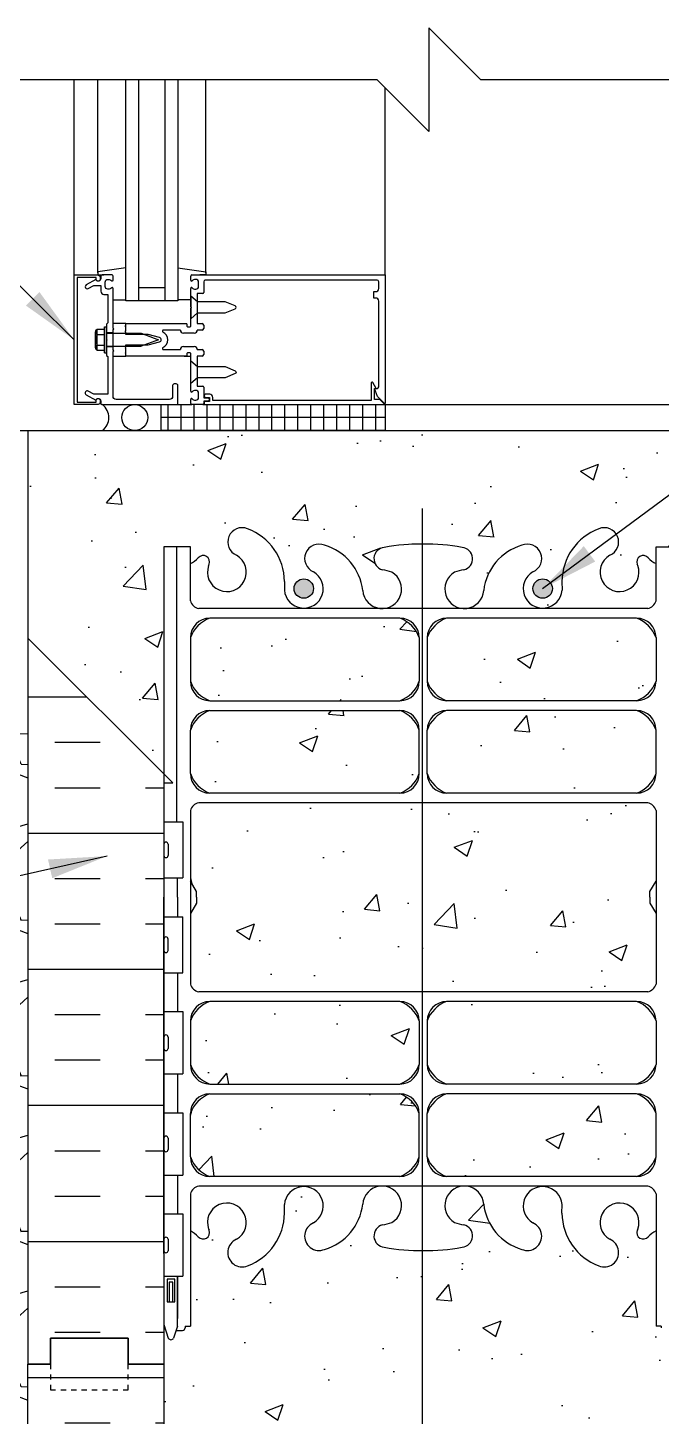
# Model space of a CAD drawing. Header units: inches. Extents: x 173.2 to 225.9, y 94 to 174.2.
# Drawn here: x 192.39 to 204.61, y 117.14 to 143.91 of the extents above; entities that cross this region are included whole.
import ezdxf

# ---------------------------------------------------------------- set-up
doc = ezdxf.new("R2010")
doc.units = ezdxf.units.IN
doc.header["$LTSCALE"] = 0.5
doc.header["$MEASUREMENT"] = 0
doc.linetypes.add('DASHED2', pattern=[0.375, 0.25, -0.125])
for name, color, linetype in [('HATCH', 12, 'Continuous'), ('line25', 2, 'Continuous'), ('LINE3', 3, 'Continuous'), ('LINE50', 5, 'Continuous'), ('LINE9', 9, 'Continuous'), ('TEXT', 4, 'Continuous'), ('Web_Edge', 9, 'Continuous')]:
    doc.layers.add(name, color=color, linetype=linetype)
doc.styles.add('DIM', font='romans.shx', dxfattribs={"width": 0.7})
doc.dimstyles.new('ext_12', dxfattribs={"dimscale": 12, "dimtxt": 0.09375, "dimasz": 0.09375, "dimexe": 0.09375, "dimexo": 0.0625, "dimgap": 0.0625, "dimtad": 1, "dimdec": 1, "dimzin": 2, "dimdsep": 46, "dimlunit": 4, "dimtxsty": 'DIM', "dimcen": 0.09, "dimdle": 0.09375, "dimclrt": 4, "dimadec": 0, "dimazin": 0, "dimtfac": 1, "dimtdec": 1, "dimtmove": 2, "dimatfit": 3, "dimfxl": 1, "dimfrac": 2, "dimtolj": 1, "dimtzin": 0, "dimarcsym": 0})

msp = doc.modelspace()

# ---------------------------------------------------------------- hatches: boundary and pattern name
at = {"layer": 'HATCH'}
h = msp.add_hatch(dxfattribs=at)
h.set_pattern_fill('NET', color=256, scale=2, style=0)
h.set_pattern_definition([(0, (179.59955, 24.90167), (0, 0.25), []), (90, (179.59955, 24.90167), (-0.25, 2e-17), [])])
h.paths.add_polyline_path([(195.7639485, 136.645074), (195.5539485, 136.645074), (195.2839485, 136.645074), (194.9553282, 136.645074), (194.9553282, 136.145074), (199.2839485, 136.145074), (199.2839485, 136.645074)])
h = msp.add_hatch(dxfattribs=at)
h.set_pattern_fill('AR-CONC', color=256, scale=0.5)
h.paths.add_polyline_path([(207.6406476, 136.145074), (192.3906476, 136.145074), (192.3906476, 132.145074), (195.0156476, 129.520074), (195.0156476, 133.9010264), (195.5256466, 133.9010264), (195.5256471, 133.5790855, 0.1089334971), (195.6783157, 133.692271, -0.8344002601), (195.8898199, 133.5667266), (195.8781097, 133.5453807, 2.155403934), (196.4167576, 133.7397985, -1), (196.6303469, 134.2509007, -0.3112229933), (197.3393213, 133.2349065), (197.3388114, 133.0699187, 1.6613820595), (197.8998945, 133.4226591, -1), (198.1134838, 133.9337613, -0.3009499256), (198.8497241, 133.0614639, 1.6613820595), (199.4108072, 133.4142043, 0.0556171619), (199.231509, 133.4597749, -0.8432432356), (199.2658254, 133.8920962, -0.0499324055), (200.0156476, 133.9565165, -0.0499324055), (200.7654697, 133.8920962, -0.8432432356), (200.7997862, 133.4597749, 0.0556171619), (200.620488, 133.4142043, 1.6613820595), (201.1815711, 133.0614639, -0.3009499256), (201.9178114, 133.9337613, -1), (202.1314007, 133.4226591, 1.6613820595), (202.6924838, 133.0699187), (202.6919739, 133.2349065, -0.3112229933), (203.4009483, 134.2509007, -1), (203.6145376, 133.7397985, 2.155403934), (204.1531854, 133.5453807), (204.1414752, 133.5667266, -0.8343745963), (204.3529745, 133.6922767, 0.1089398157), (204.5056512, 133.5790841), (204.5056512, 133.9010264), (205.0156476, 133.9010264), (205.0156476, 129.5194646), (207.6406476, 132.145074)])
h.paths.add_polyline_path([(199.5644017, 130.7452934), (195.9006522, 130.7452934, 0.2256517541), (195.5256522, 130.3702934), (195.5256522, 129.5294875, 0.2256517541), (195.9006522, 129.1544875), (199.5644017, 129.1544875, 0.2256517541), (199.9394017, 129.5294875), (199.9394017, 130.3702934, 0.2256517541)])
h.paths.add_polyline_path([(199.9394017, 132.1517209, 0.2256517541), (199.5644017, 132.5267209), (195.9006522, 132.5267209, 0.2256517541), (195.5256522, 132.1517209), (195.5256522, 131.310915, 0.2256517541), (195.9006522, 130.935915), (199.5644017, 130.935915, 0.2256517541), (199.9394017, 131.310915)], flags=17)
h.paths.add_polyline_path([(204.5056512, 132.1517209, 0.2256517541), (204.1306512, 132.5267209), (200.4669017, 132.5267209, 0.2256517541), (200.0919017, 132.1517209), (200.0919017, 131.310915, 0.2256517541), (200.4669017, 130.935915), (204.1306512, 130.935915, 0.2256517541), (204.5056512, 131.310915)], flags=17)
h.paths.add_polyline_path([(204.5056512, 130.3702934, 0.2256517541), (204.1306512, 130.7452934), (200.4669017, 130.7452934, 0.2256517541), (200.0919017, 130.3702934), (200.0919017, 129.5294875, 0.2256517541), (200.4669017, 129.1544875), (204.1306512, 129.1544875, 0.2256517541), (204.5056512, 129.5294875)])
h.paths.add_polyline_path([(204.5056512, 126.832724), (204.3856512, 127.032724), (204.3856512, 127.145074), (204.3856512, 127.257424), (204.5056512, 127.457424), (204.5056512, 128.8188638, 0.2681384485), (204.3445005, 128.9669873), (195.6868029, 128.9669873, 0.2681558505), (195.5256479, 128.8188503), (195.5256479, 127.4574173), (195.645644, 127.257424), (195.645644, 127.145074), (195.645644, 127.032724), (195.5256479, 126.8327306), (195.5256479, 125.4712976, 0.2681558505), (195.6868029, 125.3231606), (204.3445005, 125.3231606, 0.2681384485), (204.5056512, 125.4712841)])
h.paths.add_polyline_path([(199.9394017, 124.7606604, 0.2256517541), (199.5644017, 125.1356604), (195.9006522, 125.1356604, 0.2256517541), (195.5256522, 124.7606604), (195.5256522, 123.9198545, 0.2256517541), (195.9006522, 123.5448545), (199.5644017, 123.5448545, 0.2256517541), (199.9394017, 123.9198545)])
h.paths.add_polyline_path([(199.9394017, 122.9792329, 0.2256517541), (199.5644017, 123.3542329), (195.9006522, 123.3542329, 0.2256517541), (195.5256522, 122.9792329), (195.5256522, 122.138427, 0.2256517541), (195.9006522, 121.763427), (199.5644017, 121.763427, 0.2256517541), (199.9394017, 122.138427)])
h.paths.add_polyline_path([(204.5056512, 122.9792329, 0.2256517541), (204.1306512, 123.3542329), (200.4669017, 123.3542329, 0.2256517541), (200.0919017, 122.9792329), (200.0919017, 122.138427, 0.2256517541), (200.4669017, 121.763427), (204.1306512, 121.763427, 0.2256517541), (204.5056512, 122.138427)])
h.paths.add_polyline_path([(204.5056512, 124.7606604, 0.2256517541), (204.1306512, 125.1356604), (200.4669017, 125.1356604, 0.2256517541), (200.0919017, 124.7606604), (200.0919017, 123.9198545, 0.2256517541), (200.4669017, 123.5448545), (204.1306512, 123.5448545, 0.2256517541), (204.5056512, 123.9198545)])
h.paths.add_polyline_path([(204.7817382, 118.7938071), (204.6556512, 118.7938071, -0.4142135624), (204.6056512, 118.8438071), (204.6056512, 118.8738071), (204.5056512, 118.8738071), (204.5056512, 120.7110638, 0.1089354803), (204.3529794, 120.5978769, -0.8344002611), (204.1414752, 120.7234213), (204.1531854, 120.7447672, 2.155403934), (203.6145376, 120.5503494, -1), (203.4009483, 120.0392472, -0.3112229933), (202.6919739, 121.0552414), (202.6924838, 121.2202292, 1.6613820595), (202.1314007, 120.8674888, -1), (201.9178114, 120.3563866, -0.3009499256), (201.1815711, 121.228684, 1.6613820595), (200.620488, 120.8759436, 0.0556171619), (200.7997862, 120.830373, -0.8432432356), (200.7654697, 120.3980518, -0.0499324055), (200.0156476, 120.3336314, -0.0499324055), (199.2658254, 120.3980518, -0.8432432356), (199.231509, 120.830373, 0.0556171619), (199.4108072, 120.8759436, 1.6613820595), (198.8497241, 121.228684, -0.3009499256), (198.1134838, 120.3563866, -1), (197.8998945, 120.8674888, 1.6613820595), (197.3388114, 121.2202292), (197.3393213, 121.0552414, -0.3112229933), (196.6303469, 120.0392472, -1), (196.4167576, 120.5503494, 2.155403934), (195.8781097, 120.7447672), (195.8898199, 120.7234213, -0.8343745963), (195.6783207, 120.5978712, 0.1089377873), (195.5256472, 120.7110623), (195.525644, 118.8738071), (195.425644, 118.8738071), (195.425644, 118.8438071, -0.4142135624), (195.375644, 118.7938071), (195.249557, 118.7938071), (195.200644, 118.6438071, -0.6), (195.100644, 118.6438071), (195.0156476, 118.9044626), (195.0156476, 118.145074), (195.0156476, 115.3373958, 0.0884161507), (195.1616506, 115.2400841), (195.2516506, 115.2400841), (195.2516506, 115.198358, -0.2490694202), (195.3616506, 114.9912349), (195.3616506, 114.9237349, -0.4142135624), (195.2991506, 114.8612349), (195.2516506, 114.8612349), (195.2516506, 114.7912349), (195.3566506, 114.7912349, 0.2317357958), (195.7143151, 114.9422592, -0.8344002591), (195.9258193, 114.8167148), (195.9141091, 114.7953689, 2.155403934), (196.452757, 114.9897866, -1), (196.6663463, 115.5008888, -0.3112229933), (197.3753207, 114.4848947), (197.3748108, 114.3199069, 1.6613820595), (197.9358939, 114.6726473, -1), (198.1494832, 115.1837495, -0.3009499256), (198.8857235, 114.3114521, 1.6613820595), (199.4468066, 114.6641925, 0.0556171619), (199.2675083, 114.709763, -0.8432432356), (199.3018248, 115.1420843, -0.0475443617), (200.0156517, 115.2068399, -0.0475443617), (200.7294786, 115.1420843, -0.8432432356), (200.7637951, 114.709763, 0.0556171619), (200.5844968, 114.6641925, 1.6613820595), (201.1455799, 114.3114521, -0.3009499256), (201.8818202, 115.1837495, -1), (202.0954095, 114.6726473, 1.6613820595), (202.6564926, 114.3199069), (202.6559827, 114.4848947, -0.3112229933), (203.3649571, 115.5008888, -1), (203.5785464, 114.9897866, 2.155403934), (204.1171943, 114.7953689), (204.1054841, 114.8167148, -0.8343745963), (204.3169833, 114.9422649, 0.2317403101), (204.6746528, 114.7912349), (204.7796528, 114.7912349), (204.7796528, 114.8612349), (204.7321528, 114.8612349, -0.4142135624), (204.6696528, 114.9237349), (204.6696528, 114.9912349, -0.2490694202), (204.7796528, 115.198358), (204.7796528, 115.2400841), (204.8696528, 115.2400841, 0.0884104075), (205.0156476, 115.3373879), (205.0156476, 118.145074), (205.0156476, 118.9044626), (204.9306512, 118.6438071, -0.6), (204.8306512, 118.6438071)])
h.paths.add_polyline_path([(199.9984697, 111.3999391), (200.9984697, 110.3999391), (205.0156476, 110.3999578), (205.0156476, 111.1450818, 0.0884104075), (204.8696528, 111.2423856), (204.7796528, 111.2423856), (204.7796528, 111.2841117, -0.2490694202), (204.6696528, 111.4912349), (204.6696528, 111.5587349, -0.4142135624), (204.7321528, 111.6212349), (204.7796528, 111.6212349), (204.7796528, 111.6912349), (204.6746528, 111.6912349, -0.155528605), (204.4989599, 111.82528, 0.1809141487), (204.0812387, 112.1366249), (202.5004431, 112.4895841, 0.0549743364), (202.1735727, 112.525632), (200.0156517, 112.525632), (197.8577307, 112.525632, 0.0549743364), (197.5308603, 112.4895841), (195.9500647, 112.1366249, 0.1809141487), (195.5323435, 111.82528, -0.155528605), (195.3566506, 111.6912349), (195.2516506, 111.6912349), (195.2516506, 111.6212349), (195.2991506, 111.6212349, -0.4142135624), (195.3616506, 111.5587349), (195.3616506, 111.4912349, -0.2490694202), (195.2516506, 111.2841117), (195.2516506, 111.2423856), (195.1616506, 111.2423856, 0.0884161507), (195.0156476, 111.145074), (195.0156476, 110.3999566), (198.9984697, 110.3999391), (199.9984697, 109.3999391)])
h = msp.add_hatch(dxfattribs=at)
h.set_pattern_fill('INSUL', color=256, scale=7, style=0)
h.set_pattern_definition([(0, (-2734.8413, -333.6176), (0, 2.625), []), (0, (-2734.8413, -332.7426), (0, 2.625), [0.875, -0.875]), (0, (-2734.8413, -331.8676), (0, 2.625), [0.875, -0.875])])
edge = h.paths.add_edge_path()
edge.add_line((194.3281476, 118.145074), (194.7656476, 118.145074))
edge.add_line((194.3281476, 118.645074), (194.3281476, 118.145074))
edge.add_line((192.8281476, 118.645074), (194.3281476, 118.645074))
edge.add_line((192.8281476, 118.145074), (192.8281476, 118.645074))
edge.add_line((192.3906476, 118.145074), (192.8281476, 118.145074))
edge.add_line((192.3906476, 132.145074), (192.3906476, 118.145074))
edge.add_line((195.0156476, 129.520074), (192.3906476, 132.145074))
edge.add_line((195.0156476, 129.350074), (195.0156476, 129.520074))
edge.add_line((195.0156476, 127.520074), (195.0156476, 129.350074))
edge.add_line((195.0156476, 126.145074), (195.0156476, 127.520074))
edge.add_line((195.0156476, 126.145074), (195.0156476, 118.145074))
h = msp.add_hatch(dxfattribs=at)
h.set_pattern_fill('GRAVEL', color=256, scale=3, style=0)
h.set_pattern_definition([(228.01279, (2.16, 3), (-24, -27), [0.403608, -39.957264]), (184.96974, (1.89, 2.7), (36, 3), [0.692604, -68.567774]), (132.51045, (1.2, 2.64), (30, -33), [0.488364, -48.348098]), (267.27369, (0.03, 1.89), (3, 60), [0.630714, -62.440674]), (292.833654, (0, 1.26), (-15, 36), [0.618465, -61.22812]), (357.27369, (0.24, 0.69), (-60, 3), [0.630714, -62.440674]), (37.69424, (0.87, 0.66), (-39, -30), [0.834087, -82.574546]), (72.25533, (1.53, 1.17), (21, 66), [0.787464, -77.958964]), (121.429566, (1.77, 1.92), (-24, 39), [0.63285, -62.65222]), (175.23636, (1.44, 2.46), (33, -3), [0.722496, -35.402288]), (222.39744, (0.72, 2.52), (-36, -33), [0.934344, -92.500125]), (138.81407, (3, 1.86), (-21, 18), [0.318903, -31.571534]), (171.469234, (2.76, 2.07), (39, -6), [0.60671, -60.064534]), (225, (2.16, 2.16), (-3e-16, -3), [0.424263, -3.818378]), (203.1986, (1.95, 2.52), (15, 6), [0.228474, -22.618845]), (291.8014, (1.74, 2.43), (-3, 9), [0.32311, -15.832385]), (30.96376, (1.86, 2.13), (9, 6), [0.524787, -16.96807]), (161.56505, (2.31, 2.4), (6, -3), [0.379473, -9.10736]), (16.38954, (0, 2.43), (30, 9), [0.5316, -52.628535]), (70.34618, (0.51, 2.58), (-12, -33), [0.445983, -44.152223]), (293.1986, (2.31, 3), (-6, 15), [0.456945, -22.390374]), (343.61046, (2.49, 2.58), (-30, 9), [0.5316, -52.628535]), (339.44395, (0, 0.57), (-15, 6), [0.51264, -25.11937]), (294.77514, (0.48, 0.39), (-15, 33), [0.429534, -42.52393]), (66.8014, (2.34, 0), (6, 15), [0.456945, -22.390374]), (17.354025, (2.52, 0.42), (-39, -12), [0.502893, -49.78627]), (69.44395, (0.87, 0), (-6, -15), [0.25632, -25.37569]), (101.30993, (2.16, 0), (-3, 12), [0.15297, -15.14409]), (165.96376, (2.13, 0.15), (9, -3), [0.618465, -11.750852]), (186.009006, (1.53, 0.3), (30, 3), [0.57315, -56.74177]), (303.69007, (1.86, 1.86), (-3, 6), [0.432666, -10.383988]), (353.157227, (2.1, 1.5), (51, -6), [0.755382, -74.782688]), (60.9454, (2.85, 1.41), (-12, -21), [0.308868, -30.578022]), (90, (3, 1.68), (-3, 3), [0.18, -2.82]), (120.25644, (1.47, 0.39), (12, -21), [0.416772, -41.26056]), (48.01279, (1.26, 0.75), (24, 27), [0.807216, -39.553656]), (0, (1.8, 1.35), (3, 3), [0.78, -2.22]), (325.30485, (2.58, 1.35), (30, -21), [0.474342, -46.959823]), (254.0546, (2.97, 1.08), (-3, -12), [0.436806, -21.403524]), (207.645975, (2.85, 0.66), (-57, -30), [0.711195, -70.408423]), (175.42608, (2.22, 0.33), (-39, 3), [0.752397, -74.48722])])
edge = h.paths.add_edge_path()
edge.add_spline(control_points=[(183.2449646, 128.8022523), (183.7862528, 128.5768884), (185.4531736, 127.8828702), (187.6954862, 124.2172573), (189.5839348, 118.3172856), (191.3359886, 113.2561254), (191.2318953, 110.3999391)], knot_values=[0, 0, 0, 0, 1.7337546567, 5.3391744609, 12.1489977893, 20.7559629577, 20.7559629577, 20.7559629577, 20.7559629577], degree=3, periodic=0)
edge.add_line((191.2318953, 110.3999391), (192.3906476, 110.3999391))
edge.add_line((192.3906476, 110.3999391), (192.3906476, 122.020074))
edge.add_line((192.3906476, 122.020074), (192.3906476, 126.645074))
edge.add_line((192.3906476, 126.645074), (192.3906476, 130.2960427))
edge.add_line((192.3906476, 130.2960427), (189.8906476, 130.2137947))
edge.add_line((189.8906476, 130.2137947), (183.2449646, 129.9951571))
edge.add_line((183.2449646, 129.9951571), (183.2449646, 128.8022523))
h = msp.add_hatch(dxfattribs=at)
h.set_pattern_fill('INSUL', color=256, scale=7, style=0)
h.set_pattern_definition([(0, (-2731.146, -296.8644), (0, 2.625), []), (0, (-2731.146, -295.9894), (0, 2.625), [0.875, -0.875]), (0, (-2731.146, -295.1144), (0, 2.625), [0.875, -0.875])])
h.paths.add_polyline_path([(192.3906476, 110.3999391), (195.0156476, 110.3999391), (195.0156476, 118.145074), (194.3281476, 118.145074), (194.3281476, 118.645074), (192.8281476, 118.645074), (192.8281476, 118.145074), (192.3906476, 118.145074)])
at = {"layer": 'LINE3'}
for points in [[(197.9002827, 133.0976757, 1), (197.5252827, 133.0976757, 1)], [(197.5252827, 133.0976757, 1), (197.9002827, 133.0976757, 1)], [(202.5060124, 133.0976757, 1), (202.1310124, 133.0976757, 1)], [(202.1310124, 133.0976757, 1), (202.5060124, 133.0976757, 1)]]:
    msp.add_hatch(color=256, dxfattribs=at).paths.add_polyline_path(points)

# ---------------------------------------------------------------- linework, layer by layer
at = {"layer": 'HATCH'}
for p, q in [((193.2839485, 139.145074), (193.2839485, 142.9120341)), ((193.7441936, 139.1880943), (193.7441936, 142.9120341)), ((194.5339485, 138.645074), (194.5339485, 142.9120341)), ((195.0339485, 142.9120341), (195.0339485, 138.645074)), ((195.8237034, 139.1880943), (195.8237034, 142.9120341)), ((199.2839485, 139.145074), (199.2839485, 142.7515552)), ((194.2841936, 139.281995), (193.7441936, 139.2054596)), ((195.2837034, 139.281995), (195.8237034, 139.2054596)), ((193.7441936, 139.2054596), (193.7441936, 139.1454596)), ((193.7441936, 139.1454596), (193.8598244, 139.1454596)), ((195.8237034, 139.2054596), (195.8237034, 139.1454596)), ((195.0339485, 138.895074), (194.5339485, 138.895074)), ((194.0341936, 138.6654596), (194.2841936, 138.6654596)), ((195.5337034, 138.6654596), (195.2837034, 138.6654596)), ((195.7639485, 136.645074), (195.5539485, 136.645074))]:
    msp.add_line(p, q, dxfattribs=at)
msp.add_circle((194.4529485, 136.395074), 0.25, dxfattribs=at)
msp.add_arc((193.6404485, 136.395074), 0.3125, 306.86989765, 53.13010235, dxfattribs=at)
at = {"layer": 'line25'}
for p, q in [((195.1856476, 129.350074), (192.3906476, 132.145074)), ((195.0156476, 132.145074), (195.0156476, 118.145074)), ((195.0156476, 129.350074), (195.1856476, 129.350074)), ((195.0156476, 128.600074), (195.3806002, 128.600074)), ((195.3806002, 128.600074), (195.3806002, 127.520074)), ((195.0156476, 127.520074), (195.3806002, 127.520074)), ((195.0156476, 126.770074), (195.3806002, 126.770074)), ((195.3806002, 125.690074), (195.3806002, 126.770074)), ((195.0156476, 125.690074), (195.3806002, 125.690074)), ((195.0156476, 124.940074), (195.3806002, 124.940074)), ((195.3806002, 124.940074), (195.3806002, 123.740074)), ((195.0156476, 123.740074), (195.3806002, 123.740074)), ((195.0156476, 122.990074), (195.3806002, 122.990074)), ((195.3806002, 122.990074), (195.3806002, 121.790074)), ((195.0156476, 121.790074), (195.3806002, 121.790074)), ((195.0156476, 121.040074), (195.3806002, 121.040074)), ((195.3806002, 121.040074), (195.3806002, 119.840074)), ((195.0156476, 119.840074), (195.3806002, 119.840074)), ((195.0156476, 118.145074), (195.0156476, 110.3999391))]:
    msp.add_line(p, q, dxfattribs=at)
at = {"layer": 'LINE3'}
msp.add_line((199.9984697, 134.645074), (199.9984697, 111.3999391), dxfattribs=at)
for centre in [(197.7127827, 133.0976757), (197.7127827, 133.0976757), (202.3185124, 133.0976757), (202.3185124, 133.0976757)]:
    msp.add_circle(centre, 0.1875, dxfattribs=at)
at = {"layer": 'LINE50'}
for p, q in [((187.7031476, 136.145074), (207.6406476, 136.145074)), ((192.3906476, 136.145074), (192.3906476, 118.145074)), ((192.3906476, 130.2960427), (183.2449646, 129.9951571)), ((192.3906476, 110.3999391), (192.3906476, 118.145074))]:
    msp.add_line(p, q, dxfattribs=at)
for points in [[(195.0156476, 118.145074), (194.3281476, 118.145074), (194.3281476, 118.645074), (192.8281476, 118.645074), (192.8281476, 118.145074), (192.3906476, 118.145074)], [(192.3906476, 118.145074), (192.8281476, 118.145074), (192.8281476, 118.645074), (194.3281476, 118.645074), (194.3281476, 118.145074), (195.0156476, 118.145074)]]:
    msp.add_lwpolyline(points, dxfattribs=at)
at = {"layer": 'LINE9'}
for p, q in [((200.1234697, 143.9120341), (200.1234697, 141.9120341)), ((200.1234697, 143.9120341), (201.1234697, 142.9120341)), ((191.1406476, 142.9120341), (199.1234697, 142.9120341)), ((200.1234697, 141.9120341), (199.1234697, 142.9120341)), ((201.1234697, 142.9120341), (209.1406476, 142.9120341)), ((195.5339485, 139.043074), (195.5339485, 139.125074)), ((195.5539485, 139.145074), (199.2839485, 139.145074)), ((195.6339485, 139.059074), (195.6234401, 139.059074)), ((195.6839485, 138.921074), (195.6839485, 139.009074)), ((195.8237034, 139.1454596), (195.7080726, 139.1454596)), ((195.7839485, 139.015074), (195.7839485, 138.810074)), ((199.1289485, 139.045074), (195.8139485, 139.045074)), ((199.1589485, 138.885074), (199.1589485, 139.015074)), ((199.2839485, 139.145074), (199.2839485, 136.676145)), ((195.5339485, 138.535074), (195.5339485, 138.887074)), ((195.6659485, 138.628074), (195.5339485, 138.739074)), ((195.5339485, 138.739074), (195.5339485, 138.301074)), ((195.6234401, 138.871074), (195.6339485, 138.871074)), ((195.7639485, 138.790074), (195.6589485, 138.790074)), ((195.6589485, 138.790074), (195.6589485, 138.208074)), ((199.0639485, 138.700074), (199.0639485, 138.825074)), ((199.0639485, 138.825074), (199.0989485, 138.825074)), ((199.0989485, 138.700074), (199.0639485, 138.700074)), ((195.5489485, 138.520074), (195.5339485, 138.535074)), ((195.5339485, 138.505074), (195.5489485, 138.520074)), ((195.5339485, 138.158074), (195.5339485, 138.505074)), ((196.1966072, 138.628074), (195.6659485, 138.628074)), ((196.390429, 138.5477903), (196.1966072, 138.628074)), ((196.1966072, 138.412074), (196.390429, 138.4923576)), ((199.1589485, 136.987074), (199.1589485, 138.640074)), ((194.2839485, 138.208074), (194.0339485, 138.208074)), ((194.0339485, 138.145574), (194.0339485, 138.208074)), ((194.2689485, 138.153074), (194.2839485, 138.168074)), ((194.2839485, 138.138074), (194.2689485, 138.153074)), ((194.2839485, 138.168074), (194.2839485, 138.208074)), ((194.2839485, 138.208074), (195.4479485, 138.208074)), ((194.2839485, 138.145574), (194.2839485, 138.208074)), ((195.4579485, 138.198074), (195.4579485, 138.158074)), ((195.5339485, 138.301074), (195.6659485, 138.412074)), ((195.6589485, 138.208074), (195.7539485, 138.208074)), ((195.6659485, 138.412074), (196.1966072, 138.412074)), ((195.7839485, 138.178074), (195.7839485, 138.113074)), ((193.6943435, 137.742894), (193.6943435, 138.047269)), ((193.7066385, 138.081674), (193.7253435, 138.081674)), ((193.7253435, 137.708484), (193.7253435, 138.081674)), ((193.7292685, 138.097994), (193.8689485, 138.097994)), ((193.7292685, 137.996539), (193.8689485, 137.996539)), ((193.8689485, 137.645074), (193.8689485, 138.145074)), ((193.8689485, 138.145074), (193.9089485, 138.145074)), ((193.9089485, 137.645074), (193.9089485, 138.145074)), ((194.0339485, 138.028074), (193.9089485, 138.028074)), ((193.9089485, 138.020464), (194.5739485, 138.020464)), ((194.2689485, 138.050074), (194.2839485, 138.065074)), ((194.2839485, 138.035074), (194.2689485, 138.050074)), ((194.2839485, 138.065074), (194.2839485, 138.138074)), ((194.2839485, 137.995074), (194.2839485, 138.035074)), ((194.7139485, 137.995074), (194.2839485, 137.995074)), ((194.5739485, 138.020464), (194.9089485, 137.895074)), ((194.9089485, 137.895074), (194.5739485, 137.769694)), ((194.9320607, 137.936631), (194.7139485, 137.995074)), ((195.3329485, 138.083074), (195.0053286, 138.083074)), ((195.5989485, 138.023074), (195.3929485, 138.023074)), ((195.4679485, 138.148074), (195.5239485, 138.148074)), ((195.7539485, 138.083074), (195.6589485, 138.083074)), ((193.7066385, 137.708484), (193.7253435, 137.708484)), ((193.7292685, 137.793619), (193.8689485, 137.793619)), ((193.7292685, 137.692164), (193.8689485, 137.692164)), ((193.8689485, 137.645074), (193.9089485, 137.645074)), ((193.9089485, 137.769694), (194.5739485, 137.769694)), ((194.0339485, 137.762074), (193.9089485, 137.762074)), ((194.0339485, 137.582074), (194.0339485, 137.644574)), ((194.2689485, 137.740074), (194.2839485, 137.755074)), ((194.2839485, 137.725074), (194.2689485, 137.740074)), ((194.2689485, 137.637074), (194.2839485, 137.652074)), ((194.2839485, 137.622074), (194.2689485, 137.637074)), ((194.2839485, 137.755074), (194.2839485, 137.795074)), ((194.2839485, 137.795074), (194.7139485, 137.795074)), ((194.2839485, 137.652074), (194.2839485, 137.725074)), ((194.2839485, 137.582074), (194.2839485, 137.644574)), ((194.2839485, 137.582074), (194.2839485, 137.622074)), ((194.7139485, 137.795074), (194.9320607, 137.8535169)), ((195.0053286, 137.707074), (195.3329485, 137.707074)), ((195.3929485, 137.767074), (195.5989485, 137.767074)), ((195.4579485, 137.632074), (195.4579485, 137.592074)), ((195.5239485, 137.642074), (195.4679485, 137.642074)), ((195.5339485, 137.285074), (195.5339485, 137.632074)), ((195.6589485, 137.707074), (195.7539485, 137.707074)), ((195.7839485, 137.677074), (195.7839485, 137.612074)), ((194.0339485, 137.582074), (194.2839485, 137.582074)), ((195.4479485, 137.582074), (194.2839485, 137.582074)), ((195.4089485, 137.582074), (195.5339485, 137.582074)), ((195.7539485, 137.582074), (195.6589485, 137.582074)), ((195.6589485, 137.582074), (195.6589485, 137.000074)), ((195.5339485, 136.903074), (195.5339485, 137.255074)), ((195.6339485, 136.919074), (195.6234401, 136.919074)), ((195.6589485, 137.000074), (195.7639485, 137.000074)), ((195.6839485, 136.781074), (195.6839485, 136.869074)), ((195.7839485, 136.980074), (195.7839485, 136.775074)), ((199.13307, 136.8028814), (199.0769485, 136.957074)), ((199.0769485, 136.957074), (199.1289485, 136.957074)), ((194.9553282, 136.645074), (194.9553282, 136.145074)), ((195.2839485, 136.645074), (195.5539485, 136.645074)), ((195.5339485, 136.665074), (195.5339485, 136.747074)), ((195.6234401, 136.731074), (195.6339485, 136.731074)), ((195.7639485, 136.645074), (199.2839485, 136.645074)), ((195.7839485, 136.775074), (195.8649485, 136.775074)), ((195.8649485, 136.715074), (195.7839485, 136.715074)), ((195.7839485, 136.715074), (195.7839485, 136.665074)), ((196.990472, 136.645074), (217.3381671, 136.645074)), ((199.2668774, 136.669074), (199.13307, 136.8028814)), ((199.2839485, 136.645074), (199.2839485, 136.664074)), ((199.2839485, 136.645074), (199.2839485, 136.664074)), ((199.2839485, 136.645074), (199.2839485, 136.145074)), ((195.0156476, 128.115074), (195.0156512, 128.115074)), ((195.0156476, 128.005074), (195.0156512, 128.005074)), ((195.0156512, 128.170074), (195.0156512, 127.950074)), ((195.0556512, 128.210074), (195.0556512, 128.210074)), ((195.0956512, 128.170074), (195.0956512, 127.950074)), ((195.0556512, 127.910074), (195.0556512, 127.910074)), ((195.0556512, 126.380074), (195.0556512, 126.380074)), ((195.0156476, 126.285074), (195.0156512, 126.285074)), ((195.0156476, 126.175074), (195.0156512, 126.175074)), ((195.0156512, 126.120074), (195.0156512, 126.340074)), ((195.0956512, 126.120074), (195.0956512, 126.340074)), ((195.0556512, 126.080074), (195.0556512, 126.080074)), ((195.0156476, 124.395074), (195.0156512, 124.395074)), ((195.0156476, 124.285074), (195.0156512, 124.285074)), ((195.0156512, 124.450074), (195.0156512, 124.230074)), ((195.0556512, 124.490074), (195.0556512, 124.490074)), ((195.0956512, 124.450074), (195.0956512, 124.230074)), ((195.0556512, 124.190074), (195.0556512, 124.190074)), ((195.0156476, 122.445074), (195.0156512, 122.445074)), ((195.0156512, 122.500074), (195.0156512, 122.280074)), ((195.0956512, 122.500074), (195.0956512, 122.280074)), ((195.0156476, 122.335074), (195.0156512, 122.335074)), ((195.0556512, 122.240074), (195.0556512, 122.240074)), ((195.0156476, 120.495074), (195.0156512, 120.495074)), ((195.0156512, 120.550074), (195.0156512, 120.330074)), ((195.0556512, 120.590074), (195.0556512, 120.590074)), ((195.0956512, 120.550074), (195.0956512, 120.330074)), ((195.0156476, 120.385074), (195.0156512, 120.385074)), ((195.0556512, 120.290074), (195.0556512, 120.290074))]:
    msp.add_line(p, q, dxfattribs=at)
msp.add_lwpolyline([(195.2839485, 142.9120341), (195.2839485, 138.645074), (194.2839485, 138.645074), (194.2839485, 142.9120341)], dxfattribs=at)
for points in [[(193.3439485, 136.695074), (193.7079485, 136.695074), (193.7079485, 136.725074, -1), (193.7879485, 136.725074), (193.7879485, 136.705074, -0.4142135624), (193.7279485, 136.645074), (193.2839485, 136.645074), (193.2839485, 139.145074), (193.7279485, 139.145074, -0.4142135624), (193.7879485, 139.085074), (193.7879485, 139.065074, -1), (193.7079485, 139.065074), (193.7079485, 139.095074), (193.3439485, 139.095074)], [(193.9339485, 138.771074), (193.9339485, 138.220074), (193.9089485, 138.195074), (193.9089485, 137.910074), (193.9239485, 137.895074), (193.9089485, 137.880074), (193.9089485, 137.595074), (193.9339485, 137.570074), (193.9339485, 136.845074), (193.6631238, 136.845074), (193.5579485, 136.905797, 1), (193.5179485, 136.8365149), (193.7005776, 136.731074, -0.8490904587), (193.7979485, 136.715074), (193.7979485, 136.675074, 0.4142135624), (193.8279485, 136.645074), (195.2839485, 136.645074), (195.2839485, 137.015074, 0.4142135624), (195.2539485, 137.045074), (195.2139485, 137.045074, 0.4142135624), (195.1839485, 137.015074), (195.1839485, 136.805074, -0.4142135624), (195.1239485, 136.745074), (194.0939485, 136.745074, -0.4142135624), (194.0339485, 136.805074), (194.0339485, 137.670074), (194.0489485, 137.685074), (194.0339485, 137.700074), (194.0339485, 138.090074), (194.0489485, 138.105074), (194.0339485, 138.120074), (194.0339485, 138.887074, 0.6693764951), (194.0083068, 138.8976454, -0.1997729274), (193.9444569, 138.871074), (193.9339485, 138.871074, -0.4142135624), (193.8839485, 138.921074), (193.8839485, 139.009074, -0.4142135624), (193.9339485, 139.059074), (193.9444569, 139.059074, -0.1997729274), (194.0083068, 139.0325025, 0.6693764951), (194.0339485, 139.043074), (194.0339485, 139.125074, 0.4142135624), (194.0139485, 139.145074), (193.8279485, 139.145074, 0.4142135624), (193.7979485, 139.115074), (193.7979485, 139.075074, -0.8490904587), (193.7005776, 139.059074), (193.5179485, 138.953633, 1), (193.5579485, 138.8843509), (193.6631238, 138.945074), (193.7979485, 138.945074), (193.7979485, 138.831074, 0.4142135624), (193.8579485, 138.771074)], [(195.6659485, 137.162074), (195.5339485, 137.051074), (195.5339485, 137.489074), (195.6659485, 137.378074), (196.1966072, 137.378074), (196.390429, 137.2977903, -0.6681786379), (196.390429, 137.2423576), (196.1966072, 137.162074)], [(195.8099485, 136.705074, 0.4142135624), (195.7899485, 136.685074), (195.7899485, 136.645074), (199.2649485, 136.645074, 0.6681786379), (199.268484, 136.6536095), (199.1770196, 136.745074), (199.0769485, 136.745074), (199.0769485, 136.957074), (199.1089485, 136.957074), (199.0428242, 137.0716047, 0.767326988), (199.0149485, 137.0641354), (199.0149485, 136.725074), (195.9599485, 136.725074), (195.9599485, 136.785074, 0.4142135624), (195.8999485, 136.845074), (195.8199485, 136.845074, 1), (195.8199485, 136.785074), (195.8949485, 136.785074), (195.8949485, 136.705074)]]:
    msp.add_lwpolyline(points, format="xyb", close=True, dxfattribs=at)
at = {"layer": 'LINE9', "linetype": 'DASHED2', "ltscale": 0.15}
msp.add_lwpolyline([(192.8281476, 118.145074), (192.8281476, 118.145074), (192.8281476, 117.645074), (194.3281476, 117.645074), (194.3281476, 118.145074), (194.3281476, 118.145074)], dxfattribs=at)
at = {"layer": 'LINE9'}
for centre, radius, start, end in [((195.5539485, 139.125074), 0.02, 90, 180), ((195.5489485, 139.043074), 0.015, 180, 315.18968809), ((195.6234401, 138.969074), 0.09, 90, 135.18968809), ((195.6339485, 139.009074), 0.05, 0, 90), ((195.8139485, 139.015074), 0.03, 90, 180), ((199.1289485, 139.015074), 0.03, 360, 90), ((195.5489485, 138.887074), 0.015, 44.81031191, 180), ((195.6234401, 138.961074), 0.09, 224.81031191, 270), ((195.6339485, 138.921074), 0.05, 270, 360), ((195.7639485, 138.810074), 0.02, 270, 360), ((199.0989485, 138.885074), 0.06, 270, 0), ((199.0989485, 138.640074), 0.06, 0, 90), ((196.3789485, 138.520074), 0.03, 292.5, 67.5), ((195.4479485, 138.198074), 0.01, 0, 90), ((195.4679485, 138.158074), 0.01, 180, 270), ((195.5239485, 138.158074), 0.01, 270, 0), ((195.7539485, 138.178074), 0.03, 0, 90), ((193.7486535, 138.047269), 0.0543126, 110.9107, 249.0893), ((193.8591935, 137.895074), 0.1648491, 142.0123, 217.9877), ((194.9209255, 137.895074), 0.043023, 285, 75), ((195.0053286, 138.063074), 0.02, 90, 243.3313394), ((194.9209485, 137.895074), 0.168, 296.6686606, 63.3313394), ((195.3929485, 138.083074), 0.06, 180, 270), ((195.5989485, 138.083074), 0.06, 270, 0), ((195.7539485, 138.113074), 0.03, 270, 360), ((193.7486535, 137.742894), 0.0543126, 110.9107, 249.0893), ((195.0053286, 137.727074), 0.02, 116.6686606, 270), ((195.3929485, 137.707074), 0.06, 90, 180), ((195.4679485, 137.632074), 0.01, 90, 180), ((195.5239485, 137.632074), 0.01, 0, 90), ((195.5989485, 137.707074), 0.06, 0, 90), ((195.7539485, 137.677074), 0.03, 0, 90), ((195.4479485, 137.592074), 0.01, 270, 0), ((195.7539485, 137.612074), 0.03, 270, 360), ((195.5489485, 136.903074), 0.015, 180, 315.18968809), ((195.6234401, 136.829074), 0.09, 90, 135.18968809), ((195.6339485, 136.869074), 0.05, 0, 90), ((195.7639485, 136.980074), 0.02, 0, 90), ((199.1289485, 136.987074), 0.03, 270, 0), ((195.5489485, 136.747074), 0.015, 44.81031191, 180), ((195.5539485, 136.665074), 0.02, 180, 270), ((195.6234401, 136.821074), 0.09, 224.81031191, 270), ((195.6339485, 136.781074), 0.05, 270, 0), ((195.7639485, 136.665074), 0.02, 270, 360), ((195.8649485, 136.745074), 0.03, 270, 90), ((199.2739485, 136.676145), 0.01, 225, 0), ((195.0556512, 128.170074), 0.04, 90, 180), ((195.0556512, 128.170074), 0.04, 0, 90), ((195.0556512, 127.950074), 0.04, 180, 270), ((195.0556512, 127.950074), 0.04, 270, 0), ((195.0556512, 126.340074), 0.04, 90, 180), ((195.0556512, 126.340074), 0.04, 360, 90), ((195.0556512, 126.120074), 0.04, 180, 270), ((195.0556512, 126.120074), 0.04, 270, 0), ((195.0556512, 124.450074), 0.04, 90, 180), ((195.0556512, 124.230074), 0.04, 180, 270), ((195.0556512, 124.450074), 0.04, 0, 90), ((195.0556512, 124.230074), 0.04, 270, 0), ((195.0556512, 122.500074), 0.04, 90, 180), ((195.0556512, 122.500074), 0.04, 0, 90), ((195.0556512, 122.280074), 0.04, 180, 270), ((195.0556512, 122.280074), 0.04, 270, 0), ((195.0556512, 120.550074), 0.04, 90, 180), ((195.0556512, 120.550074), 0.04, 0, 90), ((195.0556512, 120.330074), 0.04, 180, 270), ((195.0556512, 120.330074), 0.04, 270, 0)]:
    msp.add_arc(centre, radius, start, end, dxfattribs=at)
at = {"layer": 'Web_Edge'}
for p, q in [((195.5256466, 133.9010264), (195.0156476, 133.9010264)), ((195.5256484, 132.8623567), (195.5256466, 133.9010264)), ((204.5056512, 133.9010264), (205.0156476, 133.9010264)), ((204.5056512, 132.8623444), (204.5056512, 133.9010264)), ((195.8781097, 133.5453807), (195.8898199, 133.5667266)), ((204.1531854, 133.5453807), (204.1414752, 133.5667266)), ((197.3393213, 133.2349065), (197.3388114, 133.0699187)), ((202.6919739, 133.2349065), (202.6924838, 133.0699187)), ((204.3445005, 132.7142209), (195.6868029, 132.7142209)), ((199.5644017, 132.5267209), (195.9006522, 132.5267209)), ((204.1306512, 132.5267209), (200.4669017, 132.5267209)), ((195.5256522, 132.1517209), (195.5256522, 131.310915)), ((199.9394017, 132.1517209), (199.9394017, 131.310915)), ((200.0919017, 132.1525369), (200.0919017, 131.311731)), ((204.5056512, 132.1517209), (204.5056512, 131.310915)), ((195.9006522, 130.935915), (199.5644017, 130.935915)), ((204.1306512, 130.935915), (200.4669017, 130.935915)), ((195.9006522, 130.7452934), (199.5644017, 130.7452934)), ((204.1306512, 130.7452934), (200.4669017, 130.7452934)), ((195.5256522, 129.5294875), (195.5256522, 130.3702934)), ((199.9394017, 129.5294875), (199.9394017, 130.3702934)), ((200.0919017, 129.5286715), (200.0919017, 130.3694774)), ((204.5056512, 129.5294875), (204.5056512, 130.3702934)), ((199.5644017, 129.1544875), (195.9006522, 129.1544875)), ((204.1306512, 129.1544875), (200.4669017, 129.1544875)), ((195.5256479, 128.8188503), (195.5256479, 125.4712976)), ((204.3445005, 128.9669873), (195.6868029, 128.9669873)), ((204.5056512, 128.8188638), (204.5056512, 125.4712841)), ((195.645644, 127.257424), (195.525644, 127.457424)), ((195.645644, 127.257424), (195.525644, 127.457424)), ((204.3856512, 127.257424), (204.5056512, 127.457424)), ((204.3856512, 127.257424), (204.5056512, 127.457424)), ((195.645644, 127.145074), (195.645644, 127.257424)), ((195.645644, 127.145074), (195.645644, 127.257424)), ((204.3856512, 127.145074), (204.3856512, 127.257424)), ((204.3856512, 127.145074), (204.3856512, 127.257424)), ((195.645644, 127.032724), (195.525644, 126.832724)), ((195.645644, 127.032724), (195.525644, 126.832724)), ((195.645644, 127.145074), (195.645644, 127.032724)), ((195.645644, 127.145074), (195.645644, 127.032724)), ((204.3856512, 127.145074), (204.3856512, 127.032724)), ((204.3856512, 127.145074), (204.3856512, 127.032724)), ((204.3856512, 127.032724), (204.5056512, 126.832724)), ((204.3856512, 127.032724), (204.5056512, 126.832724)), ((204.3445005, 125.3231606), (195.6868029, 125.3231606)), ((199.5644017, 125.1356604), (195.9006522, 125.1356604)), ((204.1306512, 125.1356604), (200.4669017, 125.1356604)), ((195.5256522, 124.7606604), (195.5256522, 123.9198545)), ((199.9394017, 124.7606604), (199.9394017, 123.9198545)), ((200.0919017, 124.7614764), (200.0919017, 123.9206705)), ((204.5056512, 124.7606604), (204.5056512, 123.9198545)), ((195.9006522, 123.5448545), (199.5644017, 123.5448545)), ((204.1306512, 123.5448545), (200.4669017, 123.5448545)), ((195.9006522, 123.3542329), (199.5644017, 123.3542329)), ((204.1306512, 123.3542329), (200.4669017, 123.3542329)), ((195.5256522, 122.138427), (195.5256522, 122.9792329)), ((199.9394017, 122.138427), (199.9394017, 122.9792329)), ((200.0919017, 122.137611), (200.0919017, 122.9784169)), ((204.5056512, 122.138427), (204.5056512, 122.9792329)), ((204.3445005, 121.575927), (195.6868029, 121.575927)), ((199.5644017, 121.763427), (195.9006522, 121.763427)), ((204.1306512, 121.763427), (200.4669017, 121.763427)), ((195.5256485, 121.4277915), (195.525644, 118.8738071)), ((204.5056512, 121.4278035), (204.5056512, 118.8738071)), ((197.3393213, 121.0552414), (197.3388114, 121.2202292)), ((202.6919739, 121.0552414), (202.6924838, 121.2202292)), ((195.8781097, 120.7447672), (195.8898199, 120.7234213)), ((204.1531854, 120.7447672), (204.1414752, 120.7234213)), ((195.275644, 118.8738071), (195.275644, 119.840074)), ((195.0156476, 118.9044626), (195.100644, 118.6438071)), ((195.275644, 118.8738071), (195.200644, 118.6438071)), ((195.425644, 118.8738071), (195.525644, 118.8738071)), ((195.425644, 118.8738071), (195.425644, 118.8438071)), ((204.6056512, 118.8738071), (204.5056512, 118.8738071)), ((204.6056512, 118.8738071), (204.6056512, 118.8438071)), ((195.249557, 118.7938071), (195.375644, 118.7938071)), ((195.425644, 118.8438071), (195.425644, 118.8438071)), ((204.6056512, 118.8438071), (204.6056512, 118.8438071))]:
    msp.add_line(p, q, dxfattribs=at)
for points in [[(195.0156476, 133.9010264), (195.0156476, 127.145074)], [(195.2656476, 129.350074), (195.2656476, 133.9010264)], [(195.2656476, 128.600074), (195.2656476, 129.350074)], [(195.275644, 127.145074), (195.275644, 127.520074)], [(195.0156476, 120.2738071), (195.0156476, 127.145074)], [(195.275644, 127.145074), (195.275644, 126.770074)], [(195.275644, 125.690074), (195.275644, 124.940074)], [(195.275644, 123.740074), (195.275644, 122.990074)], [(195.275644, 121.790074), (195.275644, 121.040074)], [(195.275644, 119.840074), (195.275644, 119.0238071)]]:
    msp.add_lwpolyline(points, dxfattribs=at)
for points in [[(195.225644, 119.7838071), (195.075644, 119.7838071), (195.075644, 119.3438071), (195.225644, 119.3438071)], [(195.185644, 119.7238071), (195.115644, 119.7238071), (195.115644, 119.3438071), (195.185644, 119.3438071)]]:
    msp.add_lwpolyline(points, close=True, dxfattribs=at)
for centre, radius, start, end in [((196.5235522, 133.9953496), 0.2769683, 67.31997993, 247.31997993), ((196.2477539, 133.2285591), 1.0915858, 0.3331689, 69.48254034), ((203.7835413, 133.2285591), 1.0915858, 110.51745966, 179.6668311), ((203.5077429, 133.9953496), 0.2769683, 292.68002007, 112.68002007), ((198.0066891, 133.6782102), 0.2769683, 67.31997993, 247.31997993), ((197.8226133, 132.9414085), 1.0341034, 6.66685507, 73.66351085), ((199.2857014, 133.6729958), 0.22, 95.18346528, 255.73960357), ((199.9624703, 130.1794805), 3.7774104, 89.19338025, 100.62754822), ((200.0688249, 130.1794805), 3.7774104, 79.37245178, 90.80661975), ((200.7455938, 133.6729958), 0.22, 284.26039643, 84.81653472), ((202.2086818, 132.9414085), 1.0341034, 106.33648915, 173.33314493), ((202.024606, 133.6782102), 0.2769683, 292.68002007, 112.68002007), ((195.3453056, 133.9818917), 0.4413342, 294.11867622, 318.98732192), ((195.7726412, 133.6102485), 0.125, 339.62427225, 138.98732192), ((196.2296458, 133.4148151), 0.375, 159.62427225, 60.06847087), ((203.8016494, 133.4148151), 0.375, 119.93152913, 20.37572775), ((204.2586539, 133.6102485), 0.125, 41.01267808, 200.37572775), ((204.6859896, 133.9818917), 0.4413342, 221.01267808, 245.88177298), ((197.7127827, 133.0976757), 0.375, 184.2448426, 60.06847087), ((199.2236954, 133.0892209), 0.375, 184.2448426, 60.06847087), ((199.1169513, 132.6335344), 0.8341444, 69.37290551, 82.10630163), ((200.8075998, 133.0892209), 0.375, 119.93152913, 355.7551574), ((200.9143439, 132.6335344), 0.8341444, 97.89369837, 110.62709449), ((202.3185124, 133.0976757), 0.375, 119.93152913, 355.7551574), ((195.7344017, 132.9277295), 0.21875, 197.38820978, 257.43220171), ((204.2969017, 132.9277295), 0.21875, 282.56779829, 342.60826514), ((196.1074605, 131.9449126), 0.6174712, 109.5681562, 160.4318438), ((195.9006522, 132.1517209), 0.375, 90, 180), ((199.3575934, 131.9449126), 0.6174712, 19.5681562, 70.4318438), ((199.5644017, 132.1517209), 0.375, 360, 90), ((200.67371, 131.9449126), 0.6174712, 109.5681562, 160.4318438), ((200.4669017, 132.1517209), 0.375, 90, 180), ((203.9238429, 131.9449126), 0.6174712, 19.5681562, 70.4318438), ((204.1306512, 132.1517209), 0.375, 360, 90), ((196.1074605, 131.5177234), 0.6174712, 199.5681562, 250.4318438), ((195.9006522, 131.310915), 0.375, 180, 270), ((199.3575934, 131.5177234), 0.6174712, 289.5681562, 340.4318438), ((199.5644017, 131.310915), 0.375, 270, 0), ((200.67371, 131.5177234), 0.6174712, 199.5681562, 250.4318438), ((200.4669017, 131.310915), 0.375, 180, 270), ((203.9238429, 131.5177234), 0.6174712, 289.5681562, 340.4318438), ((204.1306512, 131.310915), 0.375, 270, 0), ((196.1074605, 130.1634851), 0.6174712, 109.5681562, 160.4318438), ((195.9006522, 130.3702934), 0.375, 90, 180), ((199.3575934, 130.1634851), 0.6174712, 19.5681562, 70.4318438), ((199.5644017, 130.3702934), 0.375, 360, 90), ((200.67371, 130.1634851), 0.6174712, 109.5681562, 160.4318438), ((200.4669017, 130.3702934), 0.375, 90, 180), ((203.9238429, 130.1634851), 0.6174712, 19.5681562, 70.4318438), ((204.1306512, 130.3702934), 0.375, 360, 90), ((196.1074605, 129.7362959), 0.6174712, 199.5681562, 250.4318438), ((195.9006522, 129.5294875), 0.375, 180, 270), ((199.3575934, 129.7362959), 0.6174712, 289.5681562, 340.4318438), ((199.5644017, 129.5294875), 0.375, 270, 0), ((200.67371, 129.7362959), 0.6174712, 199.5681562, 250.4318438), ((200.4669017, 129.5294875), 0.375, 180, 270), ((203.9238429, 129.7362959), 0.6174712, 289.5681562, 340.4318438), ((204.1306512, 129.5294875), 0.375, 270, 0), ((195.7344017, 128.7534788), 0.21875, 102.56779829, 162.61198585), ((204.2969017, 128.7534788), 0.21875, 17.39173486, 77.43220171), ((195.7344017, 125.5366691), 0.21875, 197.38801415, 257.43220171), ((204.2969017, 125.5366691), 0.21875, 282.56779829, 342.60826514), ((196.1074605, 124.553852), 0.6174712, 109.5681562, 160.4318438), ((195.9006522, 124.7606604), 0.375, 90, 180), ((199.3575934, 124.553852), 0.6174712, 19.5681562, 70.4318438), ((199.5644017, 124.7606604), 0.375, 360, 90), ((200.67371, 124.553852), 0.6174712, 109.5681562, 160.4318438), ((200.4669017, 124.7606604), 0.375, 90, 180), ((203.9238429, 124.553852), 0.6174712, 19.5681562, 70.4318438), ((204.1306512, 124.7606604), 0.375, 360, 90), ((196.1074605, 124.1266628), 0.6174712, 199.5681562, 250.4318438), ((195.9006522, 123.9198545), 0.375, 180, 270), ((199.3575934, 124.1266628), 0.6174712, 289.5681562, 340.4318438), ((199.5644017, 123.9198545), 0.375, 270, 0), ((200.67371, 124.1266628), 0.6174712, 199.5681562, 250.4318438), ((200.4669017, 123.9198545), 0.375, 180, 270), ((203.9238429, 124.1266628), 0.6174712, 289.5681562, 340.4318438), ((204.1306512, 123.9198545), 0.375, 270, 0), ((196.1074605, 122.7724245), 0.6174712, 109.5681562, 160.4318438), ((195.9006522, 122.9792329), 0.375, 90, 180), ((199.3575934, 122.7724245), 0.6174712, 19.5681562, 70.4318438), ((199.5644017, 122.9792329), 0.375, 360, 90), ((200.67371, 122.7724245), 0.6174712, 109.5681562, 160.4318438), ((200.4669017, 122.9792329), 0.375, 90, 180), ((203.9238429, 122.7724245), 0.6174712, 19.5681562, 70.4318438), ((204.1306512, 122.9792329), 0.375, 360, 90), ((196.1074605, 122.3452353), 0.6174712, 199.5681562, 250.4318438), ((195.9006522, 122.138427), 0.375, 180, 270), ((199.3575934, 122.3452353), 0.6174712, 289.5681562, 340.4318438), ((199.5644017, 122.138427), 0.375, 270, 0), ((200.67371, 122.3452353), 0.6174712, 199.5681562, 250.4318438), ((200.4669017, 122.138427), 0.375, 180, 270), ((203.9238429, 122.3452353), 0.6174712, 289.5681562, 340.4318438), ((204.1306512, 122.138427), 0.375, 270, 0), ((195.7344017, 121.3624184), 0.21875, 102.56779829, 162.61179022), ((197.7127827, 121.1924722), 0.375, 299.93152913, 175.7551574), ((199.2236954, 121.200927), 0.375, 299.93152913, 175.7551574), ((200.8075998, 121.200927), 0.375, 4.2448426, 240.06847087), ((202.3185124, 121.1924722), 0.375, 4.2448426, 240.06847087), ((204.2969017, 121.3624184), 0.21875, 17.39173486, 77.43220171), ((196.2296458, 120.8753328), 0.375, 299.93152913, 200.37572775), ((196.2477539, 121.0615888), 1.0915858, 290.51745966, 359.6668311), ((197.8226133, 121.3487395), 1.0341034, 286.33648915, 353.33314493), ((202.2086818, 121.3487395), 1.0341034, 186.66685507, 253.66351085), ((203.7835413, 121.0615888), 1.0915858, 180.3331689, 249.48254034), ((203.8016494, 120.8753328), 0.375, 339.62427225, 240.06847087), ((198.0066891, 120.6119377), 0.2769683, 112.68002007, 292.68002007), ((199.2857014, 120.6171521), 0.22, 104.26039643, 264.81653472), ((199.1169513, 121.6566135), 0.8341444, 277.89369837, 290.62709449), ((200.9143439, 121.6566135), 0.8341444, 249.37290551, 262.10630163), ((200.7455938, 120.6171521), 0.22, 275.18346528, 75.73960357), ((202.024606, 120.6119377), 0.2769683, 247.31997993, 67.31997993), ((195.3453056, 120.3082562), 0.4413342, 41.01267808, 65.88132378), ((195.7726412, 120.6798994), 0.125, 221.01267808, 20.37572775), ((196.5235522, 120.2947983), 0.2769683, 112.68002007, 292.68002007), ((203.5077429, 120.2947983), 0.2769683, 247.31997993, 67.31997993), ((204.2586539, 120.6798994), 0.125, 159.62427225, 318.98732192), ((204.6859896, 120.3082562), 0.4413342, 114.11822702, 138.98732192), ((199.9624703, 124.1106674), 3.7774104, 259.37245178, 270.80661975), ((200.0688249, 124.1106674), 3.7774104, 269.19338025, 280.62754822), ((195.150644, 118.6704737), 0.0566667, 208.07248694, 331.92751306), ((195.375644, 118.8438071), 0.05, 270, 0)]:
    msp.add_arc(centre, radius, start, end, dxfattribs=at)

# ---------------------------------------------------------------- leaders
at = {"layer": 'TEXT'}
for points in [[(193.2839485, 137.895074), (187.5031948, 143.6176584), (185.4461453, 143.6176584)], [(202.3185124, 133.0976757), (211.8832711, 140.1855111), (220.5585462, 140.1855111)], [(193.91886, 127.9399974), (184.5181014, 125.8258999), (181.5008424, 125.8258999)]]:
    msp.add_leader(points, dimstyle='ext_12', override={"dimgap": 0.0625, "dimtad": 0}, dxfattribs=at)

doc.saveas('drawing.dxf')
